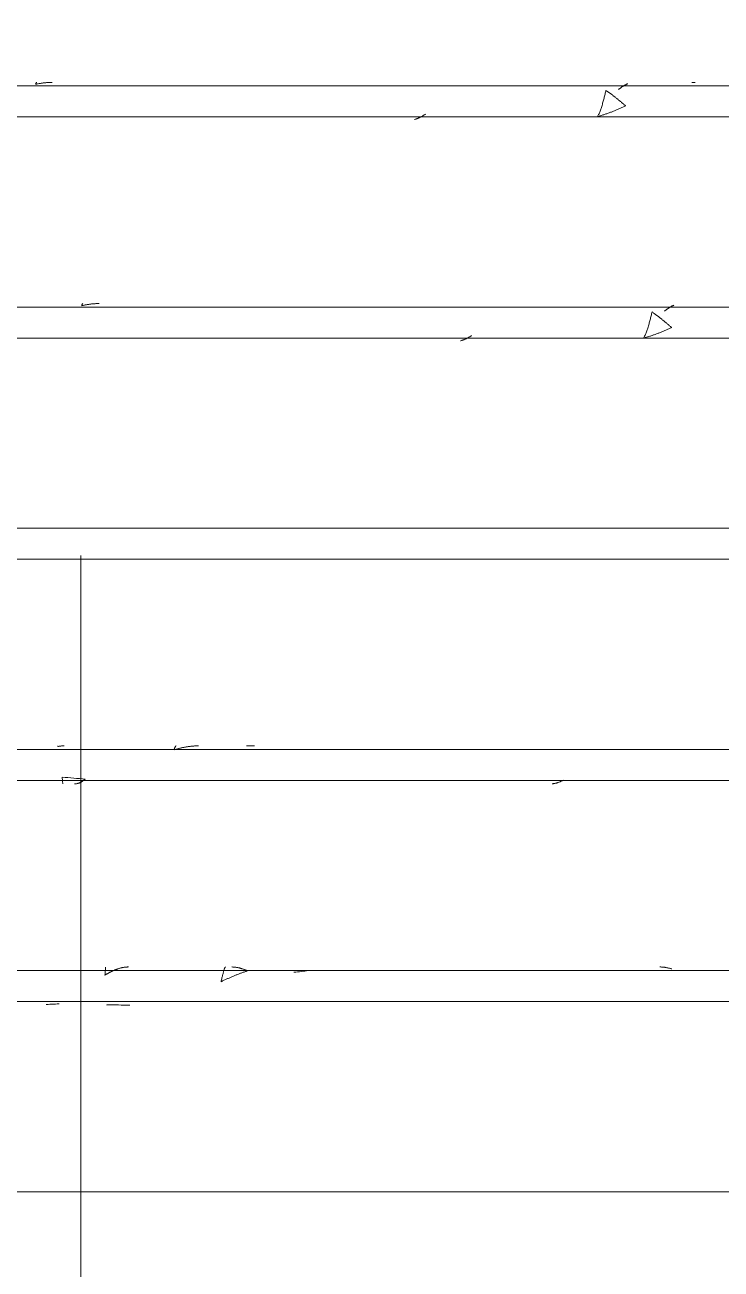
# Model space of a CAD drawing. Header units: millimetres. Extents: x -2100 to 124761, y -10432 to 93550.
# Drawn here: x 24914 to 25363, y -1050 to -246 of the extents above; entities that cross this region are included whole.
import ezdxf

# ---------------------------------------------------------------- set-up
doc = ezdxf.new("R2010")
doc.units = ezdxf.units.MM
doc.linetypes.add('Centre', pattern=[31.75, 6.35, -4.7625, 15.875, -4.7625])
for name, color, linetype, lineweight in [('NET CAT', 3, 'Continuous', 5), ('NET THAY 1', 41, 'Continuous', 5), ('TRUC', 225, 'Continuous', 5)]:
    doc.layers.add(name, color=color, linetype=linetype, lineweight=lineweight)

# ---------------------------------------------------------------- blocks, each defined once
blk = doc.blocks.new('FP_4-MẶT ĐỨNG TRỤC A-Q')
at = {"layer": 'NET THAY 1'}
for p, q in [((31483.97, -857.14), (22887.32, -857.14)), ((24965.57, -859.19), (24965.49, -860.14)), ((24965.82, -859.92), (24965.5, -860.12)), ((24965.63, -858.32), (24965.57, -859.19)), ((24965.69, -857.53), (24965.63, -858.32)), ((24965.73, -856.83), (24965.69, -857.53)), ((24965.77, -856.23), (24965.73, -856.83)), ((24965.81, -855.72), (24965.77, -856.23)), ((24965.83, -855.33), (24965.81, -855.72)), ((24966.14, -859.73), (24965.82, -859.92)), ((24965.86, -855.04), (24965.83, -855.33)), ((24965.88, -854.87), (24965.86, -855.04)), ((24966.47, -859.53), (24966.14, -859.73)), ((24966.79, -859.34), (24966.47, -859.53)), ((24967.11, -859.15), (24966.79, -859.34)), ((24967.43, -858.97), (24967.11, -859.15)), ((24967.76, -858.79), (24967.43, -858.97)), ((24968.08, -858.61), (24967.76, -858.79)), ((24968.4, -858.43), (24968.08, -858.61)), ((24968.72, -858.26), (24968.4, -858.43)), ((24969.04, -858.1), (24968.72, -858.26)), ((24969.36, -857.93), (24969.04, -858.1)), ((24969.68, -857.77), (24969.36, -857.93)), ((24970, -857.61), (24969.68, -857.77)), ((24970.32, -857.46), (24970, -857.61)), ((24970.63, -857.31), (24970.32, -857.46)), ((24970.95, -857.16), (24970.63, -857.31)), ((24971.27, -857.02), (24970.95, -857.16)), ((24971.59, -856.89), (24971.27, -857.02)), ((24971.9, -856.75), (24971.59, -856.89)), ((24972.22, -856.62), (24971.9, -856.75)), ((24972.54, -856.5), (24972.22, -856.62)), ((24972.85, -856.38), (24972.54, -856.5)), ((24973.17, -856.26), (24972.85, -856.38)), ((24973.48, -856.15), (24973.17, -856.26)), ((24973.8, -856.04), (24973.48, -856.15)), ((24974.11, -855.93), (24973.8, -856.04)), ((24974.43, -855.83), (24974.11, -855.93)), ((24974.74, -855.74), (24974.43, -855.83)), ((24975.06, -855.65), (24974.74, -855.74)), ((24975.37, -855.56), (24975.06, -855.65)), ((24975.69, -855.48), (24975.37, -855.56)), ((24976, -855.4), (24975.69, -855.48)), ((24976.31, -855.33), (24976, -855.4)), ((24976.63, -855.26), (24976.31, -855.33)), ((24976.94, -855.2), (24976.63, -855.26)), ((24977.25, -855.14), (24976.94, -855.2)), ((24977.56, -855.09), (24977.25, -855.14)), ((24977.88, -855.04), (24977.56, -855.09)), ((24978.19, -854.99), (24977.88, -855.04)), ((24978.5, -854.96), (24978.19, -854.99)), ((24978.81, -854.92), (24978.5, -854.96)), ((24979.13, -854.89), (24978.81, -854.92)), ((24979.44, -854.87), (24979.13, -854.89)), ((24979.75, -854.85), (24979.44, -854.87)), ((24980.06, -854.83), (24979.75, -854.85)), ((24980.38, -854.82), (24980.06, -854.83)), ((24980.69, -854.82), (24980.38, -854.82)), ((25041.56, -859.59), (25041.43, -860.12)), ((25041.69, -859.08), (25041.56, -859.59)), ((25041.81, -858.59), (25041.69, -859.08)), ((25041.93, -858.13), (25041.81, -858.59)), ((25042.05, -857.69), (25041.93, -858.13)), ((25042.17, -857.28), (25042.05, -857.69)), ((25042.29, -856.9), (25042.17, -857.28)), ((25042.4, -856.54), (25042.29, -856.9)), ((25042.51, -856.22), (25042.4, -856.54)), ((25042.62, -855.93), (25042.51, -856.22)), ((25042.72, -855.67), (25042.62, -855.93)), ((25042.83, -855.45), (25042.72, -855.67)), ((25042.93, -855.25), (25042.83, -855.45)), ((25043.03, -855.1), (25042.93, -855.25)), ((25043.13, -854.97), (25043.03, -855.1)), ((25043.23, -854.89), (25043.13, -854.97)), ((25043.33, -854.83), (25043.23, -854.89)), ((25047.62, -854.82), (25047.29, -854.82)), ((25047.95, -854.84), (25047.62, -854.82)), ((25048.29, -854.86), (25047.95, -854.84)), ((25048.62, -854.88), (25048.29, -854.86)), ((25048.95, -854.91), (25048.62, -854.88)), ((25049.28, -854.94), (25048.95, -854.91)), ((25049.62, -854.98), (25049.28, -854.94)), ((25049.95, -855.02), (25049.62, -854.98)), ((25050.19, -859.99), (25049.73, -860.18)), ((25050.28, -855.07), (25049.95, -855.02)), ((25050.65, -859.81), (25050.19, -859.99)), ((25050.61, -855.13), (25050.28, -855.07)), ((25050.94, -855.19), (25050.61, -855.13)), ((25051.11, -859.63), (25050.65, -859.81)), ((25051.27, -855.25), (25050.94, -855.19)), ((25051.57, -859.45), (25051.11, -859.63)), ((25051.6, -855.32), (25051.27, -855.25)), ((25052.03, -859.27), (25051.57, -859.45)), ((25051.94, -855.39), (25051.6, -855.32)), ((25052.27, -855.47), (25051.94, -855.39)), ((25052.49, -859.1), (25052.03, -859.27)), ((25052.6, -855.56), (25052.27, -855.47)), ((25052.95, -858.93), (25052.49, -859.1)), ((25052.93, -855.65), (25052.6, -855.56)), ((25053.26, -855.74), (25052.93, -855.65)), ((25053.41, -858.76), (25052.95, -858.93)), ((25053.59, -855.84), (25053.26, -855.74)), ((25053.87, -858.59), (25053.41, -858.76)), ((25053.92, -855.94), (25053.59, -855.84)), ((25054.33, -858.43), (25053.87, -858.59)), ((25054.25, -856.05), (25053.92, -855.94)), ((25054.58, -856.16), (25054.25, -856.05)), ((25054.78, -858.27), (25054.33, -858.43)), ((25054.9, -856.28), (25054.58, -856.16)), ((25055.24, -858.12), (25054.78, -858.27)), ((25055.23, -856.4), (25054.9, -856.28)), ((25055.56, -856.53), (25055.23, -856.4)), ((25055.7, -857.96), (25055.24, -858.12)), ((25055.89, -856.66), (25055.56, -856.53)), ((25056.16, -857.81), (25055.7, -857.96)), ((25056.22, -856.8), (25055.89, -856.66)), ((25056.61, -857.67), (25056.16, -857.81)), ((25056.54, -856.94), (25056.22, -856.8)), ((25056.87, -857.08), (25056.54, -856.94)), ((25057.07, -857.52), (25056.61, -857.67)), ((25057.2, -857.23), (25056.87, -857.08)), ((25057.52, -857.38), (25057.07, -857.52)), ((25057.52, -857.38), (25057.2, -857.23)), ((25088.62, -858.13), (25087.46, -858.26)), ((25089.79, -858), (25088.62, -858.13)), ((25090.95, -857.87), (25089.79, -858)), ((25092.11, -857.74), (25090.95, -857.87)), ((25093.27, -857.62), (25092.11, -857.74)), ((25094.43, -857.5), (25093.27, -857.62)), ((25095.59, -857.38), (25094.43, -857.5)), ((25323.93, -854.82), (25323.58, -854.82)), ((25324.28, -854.83), (25323.93, -854.82)), ((25324.62, -854.85), (25324.28, -854.83)), ((25324.97, -854.87), (25324.62, -854.85)), ((25325.32, -854.89), (25324.97, -854.87)), ((25325.67, -854.92), (25325.32, -854.89)), ((25326.02, -854.96), (25325.67, -854.92)), ((25326.37, -855), (25326.02, -854.96)), ((25326.72, -855.05), (25326.37, -855)), ((25327.07, -855.1), (25326.72, -855.05)), ((25327.41, -855.15), (25327.07, -855.1)), ((25327.76, -855.22), (25327.41, -855.15)), ((25328.11, -855.28), (25327.76, -855.22)), ((25328.46, -855.35), (25328.11, -855.28)), ((25328.81, -855.43), (25328.46, -855.35)), ((25329.15, -855.51), (25328.81, -855.43)), ((25329.5, -855.6), (25329.15, -855.51)), ((25329.85, -855.69), (25329.5, -855.6)), ((25330.19, -855.78), (25329.85, -855.69)), ((25330.54, -855.88), (25330.19, -855.78)), ((25330.89, -855.99), (25330.54, -855.88)), ((25331.23, -856.1), (25330.89, -855.99)), ((25040.56, -863.68), (25040.4, -864.32)), ((25040.87, -864.1), (25040.4, -864.32)), ((25040.71, -863.05), (25040.56, -863.68)), ((25040.86, -862.44), (25040.71, -863.05)), ((25041.01, -861.83), (25040.86, -862.44)), ((25041.34, -863.88), (25040.87, -864.1)), ((25041.15, -861.24), (25041.01, -861.83)), ((25041.29, -860.67), (25041.15, -861.24)), ((25041.43, -860.12), (25041.29, -860.67)), ((25041.81, -863.66), (25041.34, -863.88)), ((25042.28, -863.44), (25041.81, -863.66)), ((25042.75, -863.23), (25042.28, -863.44)), ((25043.22, -863.01), (25042.75, -863.23)), ((25043.68, -862.8), (25043.22, -863.01)), ((25044.15, -862.58), (25043.68, -862.8)), ((25044.62, -862.37), (25044.15, -862.58)), ((25045.08, -862.17), (25044.62, -862.37)), ((25045.55, -861.96), (25045.08, -862.17)), ((25046.02, -861.75), (25045.55, -861.96)), ((25046.48, -861.55), (25046.02, -861.75)), ((25046.95, -861.35), (25046.48, -861.55)), ((25047.41, -861.15), (25046.95, -861.35)), ((25047.87, -860.95), (25047.41, -861.15)), ((25048.34, -860.75), (25047.87, -860.95)), ((25048.8, -860.56), (25048.34, -860.75)), ((25049.26, -860.37), (25048.8, -860.56)), ((25049.73, -860.18), (25049.26, -860.37)), ((22887.32, -877.14), (31483.97, -877.14)), ((24928.75, -879), (24927.55, -879.05)), ((24929.95, -878.94), (24928.75, -879)), ((24931.15, -878.88), (24929.95, -878.94)), ((24932.35, -878.82), (24931.15, -878.88)), ((24933.55, -878.76), (24932.35, -878.82)), ((24934.75, -878.7), (24933.55, -878.76)), ((24935.96, -878.63), (24934.75, -878.7)), ((24968.61, -879.28), (24966.75, -879.24)), ((24966.75, -879.24), (24966.78, -879.37)), ((24966.78, -879.37), (24966.8, -879.45)), ((24970.47, -879.31), (24968.61, -879.28)), ((24972.33, -879.35), (24970.47, -879.31)), ((24974.19, -879.37), (24972.33, -879.35)), ((24976.05, -879.4), (24974.19, -879.37)), ((24977.91, -879.42), (24976.05, -879.4)), ((24979.77, -879.44), (24977.91, -879.42)), ((24981.63, -879.45), (24979.77, -879.44)), ((24981.44, -879.46), (24981.24, -879.47)), ((24981.63, -879.45), (24981.44, -879.46))]:
    blk.add_line(p, q, dxfattribs=at)
blk = doc.blocks.new('FP_5-MẶT ĐỨNG TRỤC A-Q')
at = {"layer": 'NET THAY 1'}
for p, q in [((31454.24, -714.29), (22887.32, -714.29)), ((24934.99, -712.18), (24934.97, -712.46)), ((24935.27, -712.39), (24934.97, -712.46)), ((24935.01, -712.01), (24934.99, -712.18)), ((24935.57, -712.33), (24935.27, -712.39)), ((24935.87, -712.28), (24935.57, -712.33)), ((24936.17, -712.23), (24935.87, -712.28)), ((24936.47, -712.18), (24936.17, -712.23)), ((24936.77, -712.14), (24936.47, -712.18)), ((24937.07, -712.1), (24936.77, -712.14)), ((24937.37, -712.07), (24937.07, -712.1)), ((24937.67, -712.04), (24937.37, -712.07)), ((24937.97, -712.01), (24937.67, -712.04)), ((24938.27, -711.99), (24937.97, -712.01)), ((24938.57, -711.98), (24938.27, -711.99)), ((24938.87, -711.97), (24938.57, -711.98)), ((24939.17, -711.96), (24938.87, -711.97)), ((25010.25, -714.18), (25010.14, -714.55)), ((25010.59, -714.41), (25010.14, -714.55)), ((25010.35, -713.83), (25010.25, -714.18)), ((25010.46, -713.51), (25010.35, -713.83)), ((25010.56, -713.22), (25010.46, -713.51)), ((25010.66, -712.96), (25010.56, -713.22)), ((25011.04, -714.28), (25010.59, -714.41)), ((25010.76, -712.73), (25010.66, -712.96)), ((25010.86, -712.53), (25010.76, -712.73)), ((25010.96, -712.35), (25010.86, -712.53)), ((25011.06, -712.21), (25010.96, -712.35)), ((25011.5, -714.15), (25011.04, -714.28)), ((25011.15, -712.1), (25011.06, -712.21)), ((25011.25, -712.02), (25011.15, -712.1)), ((25011.34, -711.97), (25011.25, -712.02)), ((25011.95, -714.02), (25011.5, -714.15)), ((25012.4, -713.9), (25011.95, -714.02)), ((25012.85, -713.78), (25012.4, -713.9)), ((25013.3, -713.66), (25012.85, -713.78)), ((25013.75, -713.55), (25013.3, -713.66)), ((25014.21, -713.44), (25013.75, -713.55)), ((25014.66, -713.33), (25014.21, -713.44)), ((25015.11, -713.23), (25014.66, -713.33)), ((25015.56, -713.13), (25015.11, -713.23)), ((25016.01, -713.04), (25015.56, -713.13)), ((25016.46, -712.95), (25016.01, -713.04)), ((25016.91, -712.86), (25016.46, -712.95)), ((25017.36, -712.78), (25016.91, -712.86)), ((25017.81, -712.7), (25017.36, -712.78)), ((25018.25, -712.62), (25017.81, -712.7)), ((25018.7, -712.55), (25018.25, -712.62)), ((25019.15, -712.48), (25018.7, -712.55)), ((25019.6, -712.42), (25019.15, -712.48)), ((25020.05, -712.36), (25019.6, -712.42)), ((25020.5, -712.31), (25020.05, -712.36)), ((25020.95, -712.25), (25020.5, -712.31)), ((25021.39, -712.21), (25020.95, -712.25)), ((25021.84, -712.16), (25021.39, -712.21)), ((25022.29, -712.12), (25021.84, -712.16)), ((25022.74, -712.09), (25022.29, -712.12)), ((25023.19, -712.06), (25022.74, -712.09)), ((25023.63, -712.03), (25023.19, -712.06)), ((25024.08, -712.01), (25023.63, -712.03)), ((25024.53, -711.99), (25024.08, -712.01)), ((25024.98, -711.98), (25024.53, -711.99)), ((25025.42, -711.97), (25024.98, -711.98)), ((25025.87, -711.96), (25025.42, -711.97)), ((25058.13, -711.99), (25056.84, -712)), ((25059.42, -711.97), (25058.13, -711.99)), ((25060.71, -711.96), (25059.42, -711.97)), ((25062, -711.96), (25060.71, -711.96)), ((22887.32, -734.29), (31454.24, -734.29)), ((24939.73, -732.37), (24937.86, -732.22)), ((24937.86, -732.22), (24937.93, -733.01)), ((24937.93, -733.01), (24938, -733.74)), ((24938, -733.74), (24938.06, -734.39)), ((24938.06, -734.39), (24938.11, -734.97)), ((24938.11, -734.97), (24938.16, -735.46)), ((24938.16, -735.46), (24938.2, -735.87)), ((24938.2, -735.87), (24938.24, -736.19)), ((24938.24, -736.19), (24938.27, -736.43)), ((24938.27, -736.43), (24938.3, -736.57)), ((24941.6, -732.53), (24939.73, -732.37)), ((24943.47, -732.68), (24941.6, -732.53)), ((24945.33, -732.83), (24943.47, -732.68)), ((24947.2, -732.97), (24945.33, -732.83)), ((24946.17, -736.6), (24945.91, -736.61)), ((24946.43, -736.58), (24946.17, -736.6)), ((24946.69, -736.55), (24946.43, -736.58)), ((24946.95, -736.51), (24946.69, -736.55)), ((24947.21, -736.46), (24946.95, -736.51)), ((24949.07, -733.12), (24947.2, -732.97)), ((24947.46, -736.4), (24947.21, -736.46)), ((24947.72, -736.34), (24947.46, -736.4)), ((24947.98, -736.27), (24947.72, -736.34)), ((24948.24, -736.19), (24947.98, -736.27)), ((24948.49, -736.1), (24948.24, -736.19)), ((24948.75, -736), (24948.49, -736.1)), ((24949.01, -735.9), (24948.75, -736)), ((24949.26, -735.78), (24949.01, -735.9)), ((24950.93, -733.26), (24949.07, -733.12)), ((24949.52, -735.66), (24949.26, -735.78)), ((24949.77, -735.53), (24949.52, -735.66)), ((24950.03, -735.39), (24949.77, -735.53)), ((24950.28, -735.25), (24950.03, -735.39)), ((24950.54, -735.1), (24950.28, -735.25)), ((24950.79, -734.94), (24950.54, -735.1)), ((24951.05, -734.77), (24950.79, -734.94)), ((24952.8, -733.4), (24950.93, -733.26)), ((24951.3, -734.59), (24951.05, -734.77)), ((24951.55, -734.41), (24951.3, -734.59)), ((24951.8, -734.22), (24951.55, -734.41)), ((24952.05, -734.03), (24951.8, -734.22)), ((24952.3, -733.82), (24952.05, -734.03)), ((24952.55, -733.61), (24952.3, -733.82)), ((24952.8, -733.4), (24952.55, -733.61)), ((25254.4, -736.47), (25254.09, -736.51)), ((25254.7, -736.43), (25254.4, -736.47)), ((25255.01, -736.38), (25254.7, -736.43)), ((25255.32, -736.33), (25255.01, -736.38)), ((25255.62, -736.27), (25255.32, -736.33)), ((25255.93, -736.21), (25255.62, -736.27)), ((25256.23, -736.14), (25255.93, -736.21)), ((25256.54, -736.06), (25256.23, -736.14)), ((25256.84, -735.98), (25256.54, -736.06)), ((25257.15, -735.9), (25256.84, -735.98)), ((25257.45, -735.8), (25257.15, -735.9)), ((25257.75, -735.71), (25257.45, -735.8)), ((25258.06, -735.61), (25257.75, -735.71)), ((25258.36, -735.5), (25258.06, -735.61)), ((25258.67, -735.39), (25258.36, -735.5)), ((25258.97, -735.27), (25258.67, -735.39)), ((25259.27, -735.15), (25258.97, -735.27)), ((25259.57, -735.03), (25259.27, -735.15)), ((25259.88, -734.89), (25259.57, -735.03)), ((25260.18, -734.76), (25259.88, -734.89)), ((25260.48, -734.62), (25260.18, -734.76)), ((25260.78, -734.47), (25260.48, -734.62)), ((25261.08, -734.32), (25260.78, -734.47)), ((25261.38, -734.17), (25261.08, -734.32))]:
    blk.add_line(p, q, dxfattribs=at)
blk = doc.blocks.new('FP_6-MẶT ĐỨNG TRỤC A-Q')
at = {"layer": 'NET THAY 1'}
for p, q in [((31424.51, -571.43), (22887.32, -571.43)), ((22887.32, -591.43), (31424.51, -591.43))]:
    blk.add_line(p, q, dxfattribs=at)
blk = doc.blocks.new('FP_7-MẶT ĐỨNG TRỤC A-Q')
at = {"layer": 'NET THAY 1'}
for p, q in [((31394.78, -428.57), (22887.32, -428.57)), ((24950.56, -427.36), (24950.46, -427.65)), ((24950.91, -427.55), (24950.46, -427.65)), ((24950.67, -427.1), (24950.56, -427.36)), ((24950.77, -426.88), (24950.67, -427.1)), ((24950.88, -426.68), (24950.77, -426.88)), ((24950.98, -426.53), (24950.88, -426.68)), ((24951.37, -427.45), (24950.91, -427.55)), ((24951.08, -426.4), (24950.98, -426.53)), ((24951.18, -426.31), (24951.08, -426.4)), ((24951.28, -426.26), (24951.18, -426.31)), ((24951.82, -427.35), (24951.37, -427.45)), ((24952.28, -427.26), (24951.82, -427.35)), ((24952.73, -427.17), (24952.28, -427.26)), ((24953.19, -427.08), (24952.73, -427.17)), ((24953.64, -427), (24953.19, -427.08)), ((24954.1, -426.93), (24953.64, -427)), ((24954.55, -426.85), (24954.1, -426.93)), ((24955.01, -426.78), (24954.55, -426.85)), ((24955.46, -426.72), (24955.01, -426.78)), ((24955.91, -426.66), (24955.46, -426.72)), ((24956.37, -426.6), (24955.91, -426.66)), ((24956.82, -426.55), (24956.37, -426.6)), ((24957.27, -426.5), (24956.82, -426.55)), ((24957.73, -426.45), (24957.27, -426.5)), ((24958.18, -426.41), (24957.73, -426.45)), ((24958.64, -426.38), (24958.18, -426.41)), ((24959.09, -426.35), (24958.64, -426.38)), ((24959.54, -426.32), (24959.09, -426.35)), ((24959.99, -426.3), (24959.54, -426.32)), ((24960.45, -426.28), (24959.99, -426.3)), ((24960.9, -426.26), (24960.45, -426.28)), ((24961.35, -426.25), (24960.9, -426.26)), ((24961.81, -426.25), (24961.35, -426.25)), ((25318.12, -433.49), (25317.97, -434.11)), ((25318.26, -432.88), (25318.12, -433.49)), ((25318.41, -432.29), (25318.26, -432.88)), ((25318.55, -431.72), (25318.41, -432.29)), ((25318.87, -431.93), (25318.55, -431.72)), ((25319.19, -432.15), (25318.87, -431.93)), ((25319.51, -432.37), (25319.19, -432.15)), ((25319.83, -432.59), (25319.51, -432.37)), ((25320.16, -432.82), (25319.83, -432.59)), ((25320.48, -433.05), (25320.16, -432.82)), ((25320.79, -433.28), (25320.48, -433.05)), ((25321.11, -433.51), (25320.79, -433.28)), ((25321.43, -433.74), (25321.11, -433.51)), ((25321.75, -433.98), (25321.43, -433.74)), ((25322.07, -434.22), (25321.75, -433.98)), ((25326.86, -430.98), (25326.6, -431.19)), ((25327.11, -430.78), (25326.86, -430.98)), ((25327.37, -430.58), (25327.11, -430.78)), ((25327.62, -430.38), (25327.37, -430.58)), ((25327.88, -430.18), (25327.62, -430.38)), ((25328.13, -429.99), (25327.88, -430.18)), ((25328.38, -429.81), (25328.13, -429.99)), ((25328.64, -429.63), (25328.38, -429.81)), ((25328.89, -429.45), (25328.64, -429.63)), ((25329.14, -429.27), (25328.89, -429.45)), ((25329.39, -429.1), (25329.14, -429.27)), ((25329.64, -428.94), (25329.39, -429.1)), ((25329.89, -428.78), (25329.64, -428.94)), ((25330.14, -428.62), (25329.89, -428.78)), ((25330.39, -428.47), (25330.14, -428.62)), ((25330.64, -428.32), (25330.39, -428.47)), ((25330.89, -428.18), (25330.64, -428.32)), ((25331.14, -428.04), (25330.89, -428.18)), ((25331.39, -427.9), (25331.14, -428.04)), ((25331.64, -427.77), (25331.39, -427.9)), ((25331.88, -427.65), (25331.64, -427.77)), ((25332.13, -427.53), (25331.88, -427.65)), ((25332.38, -427.42), (25332.13, -427.53)), ((25332.62, -427.31), (25332.38, -427.42)), ((25316.02, -441.42), (25315.81, -442.07)), ((25316.21, -440.76), (25316.02, -441.42)), ((25316.41, -440.09), (25316.21, -440.76)), ((25316.6, -439.42), (25316.41, -440.09)), ((25316.79, -438.74), (25316.6, -439.42)), ((25316.97, -438.07), (25316.79, -438.74)), ((25317.14, -437.39), (25316.97, -438.07)), ((25317.32, -436.72), (25317.14, -437.39)), ((25317.49, -436.06), (25317.32, -436.72)), ((25317.65, -435.4), (25317.49, -436.06)), ((25317.81, -434.75), (25317.65, -435.4)), ((25317.97, -434.11), (25317.81, -434.75)), ((25322.38, -434.46), (25322.07, -434.22)), ((25322.7, -434.7), (25322.38, -434.46)), ((25323.01, -434.95), (25322.7, -434.7)), ((25323.33, -435.19), (25323.01, -434.95)), ((25323.64, -435.44), (25323.33, -435.19)), ((25323.96, -435.69), (25323.64, -435.44)), ((25324.27, -435.94), (25323.96, -435.69)), ((25324.58, -436.19), (25324.27, -435.94)), ((25324.89, -436.44), (25324.58, -436.19)), ((25325.2, -436.69), (25324.89, -436.44)), ((25325.51, -436.95), (25325.2, -436.69)), ((25325.82, -437.2), (25325.51, -436.95)), ((25326.13, -437.46), (25325.82, -437.2)), ((25326.44, -437.71), (25326.13, -437.46)), ((25326.75, -437.97), (25326.44, -437.71)), ((25327.06, -438.22), (25326.75, -437.97)), ((25327.36, -438.48), (25327.06, -438.22)), ((25327.67, -438.74), (25327.36, -438.48)), ((25327.97, -438.99), (25327.67, -438.74)), ((25328.28, -439.25), (25327.97, -438.99)), ((25328.58, -439.5), (25328.28, -439.25)), ((25328.89, -439.76), (25328.58, -439.5)), ((25329.19, -440.01), (25328.89, -439.76)), ((25329.49, -440.27), (25329.19, -440.01)), ((25329.79, -440.52), (25329.49, -440.27)), ((25330.09, -440.77), (25329.79, -440.52)), ((25330.39, -441.03), (25330.09, -440.77)), ((25330.81, -441.99), (25330.32, -442.21)), ((25330.69, -441.28), (25330.39, -441.03)), ((25330.99, -441.53), (25330.69, -441.28)), ((25331.29, -441.77), (25330.81, -441.99)), ((25331.29, -441.77), (25330.99, -441.53)), ((22887.32, -448.57), (31394.78, -448.57)), ((25195.8, -450.06), (25195.49, -450.15)), ((25196.1, -449.96), (25195.8, -450.06)), ((25196.4, -449.86), (25196.1, -449.96)), ((25196.71, -449.75), (25196.4, -449.86)), ((25197.01, -449.64), (25196.71, -449.75)), ((25197.31, -449.52), (25197.01, -449.64)), ((25197.62, -449.39), (25197.31, -449.52)), ((25197.92, -449.27), (25197.62, -449.39)), ((25198.22, -449.13), (25197.92, -449.27)), ((25198.52, -449), (25198.22, -449.13)), ((25198.82, -448.85), (25198.52, -449)), ((25199.12, -448.71), (25198.82, -448.85)), ((25199.42, -448.55), (25199.12, -448.71)), ((25199.72, -448.4), (25199.42, -448.55)), ((25200.02, -448.24), (25199.72, -448.4)), ((25200.32, -448.07), (25200.02, -448.24)), ((25200.62, -447.9), (25200.32, -448.07)), ((25200.92, -447.73), (25200.62, -447.9)), ((25201.22, -447.55), (25200.92, -447.73)), ((25201.52, -447.37), (25201.22, -447.55)), ((25201.81, -447.19), (25201.52, -447.37)), ((25202.11, -447), (25201.81, -447.19)), ((25313.32, -448.16), (25313.07, -448.57)), ((25313.57, -448.43), (25313.07, -448.57)), ((25313.56, -447.72), (25313.32, -448.16)), ((25313.8, -447.25), (25313.56, -447.72)), ((25314.07, -448.29), (25313.57, -448.43)), ((25314.04, -446.76), (25313.8, -447.25)), ((25314.28, -446.24), (25314.04, -446.76)), ((25314.57, -448.15), (25314.07, -448.29)), ((25314.51, -445.7), (25314.28, -446.24)), ((25314.73, -445.14), (25314.51, -445.7)), ((25315.07, -448.01), (25314.57, -448.15)), ((25314.96, -444.56), (25314.73, -445.14)), ((25315.18, -443.96), (25314.96, -444.56)), ((25315.57, -447.86), (25315.07, -448.01)), ((25315.39, -443.34), (25315.18, -443.96)), ((25315.61, -442.71), (25315.39, -443.34)), ((25316.06, -447.71), (25315.57, -447.86)), ((25315.81, -442.07), (25315.61, -442.71)), ((25316.56, -447.55), (25316.06, -447.71)), ((25317.06, -447.4), (25316.56, -447.55)), ((25317.55, -447.24), (25317.06, -447.4)), ((25318.05, -447.07), (25317.55, -447.24)), ((25318.55, -446.91), (25318.05, -447.07)), ((25319.04, -446.74), (25318.55, -446.91)), ((25319.54, -446.57), (25319.04, -446.74)), ((25320.03, -446.39), (25319.54, -446.57)), ((25320.52, -446.22), (25320.03, -446.39)), ((25321.02, -446.04), (25320.52, -446.22)), ((25321.51, -445.85), (25321.02, -446.04)), ((25322, -445.67), (25321.51, -445.85)), ((25322.5, -445.48), (25322, -445.67)), ((25322.99, -445.29), (25322.5, -445.48)), ((25323.48, -445.1), (25322.99, -445.29)), ((25323.97, -444.91), (25323.48, -445.1)), ((25324.46, -444.71), (25323.97, -444.91)), ((25324.95, -444.51), (25324.46, -444.71)), ((25325.44, -444.31), (25324.95, -444.51)), ((25325.93, -444.11), (25325.44, -444.31)), ((25326.42, -443.9), (25325.93, -444.11)), ((25326.91, -443.7), (25326.42, -443.9)), ((25327.4, -443.49), (25326.91, -443.7)), ((25327.89, -443.28), (25327.4, -443.49)), ((25328.38, -443.07), (25327.89, -443.28)), ((25328.86, -442.86), (25328.38, -443.07)), ((25329.35, -442.64), (25328.86, -442.86)), ((25329.83, -442.43), (25329.35, -442.64)), ((25330.32, -442.21), (25329.83, -442.43)), ((25195.19, -450.24), (25194.88, -450.32)), ((25195.49, -450.15), (25195.19, -450.24))]:
    blk.add_line(p, q, dxfattribs=at)
blk = doc.blocks.new('FP_8-MẶT ĐỨNG TRỤC A-Q')
at = {"layer": 'NET THAY 1'}
for p, q in [((31365.06, -285.71), (22887.32, -285.71)), ((24920.79, -284.38), (24920.69, -284.64)), ((24921.13, -284.55), (24920.69, -284.64)), ((24920.89, -284.15), (24920.79, -284.38)), ((24920.99, -283.95), (24920.89, -284.15)), ((24921.08, -283.78), (24920.99, -283.95)), ((24921.18, -283.64), (24921.08, -283.78)), ((24921.58, -284.45), (24921.13, -284.55)), ((24921.28, -283.53), (24921.18, -283.64)), ((24921.37, -283.45), (24921.28, -283.53)), ((24921.47, -283.4), (24921.37, -283.45)), ((24922.03, -284.36), (24921.58, -284.45)), ((24922.48, -284.28), (24922.03, -284.36)), ((24922.92, -284.2), (24922.48, -284.28)), ((24923.37, -284.12), (24922.92, -284.2)), ((24923.81, -284.04), (24923.37, -284.12)), ((24924.26, -283.97), (24923.81, -284.04)), ((24924.71, -283.91), (24924.26, -283.97)), ((24925.15, -283.84), (24924.71, -283.91)), ((24925.6, -283.78), (24925.15, -283.84)), ((24926.04, -283.73), (24925.6, -283.78)), ((24926.49, -283.68), (24926.04, -283.73)), ((24926.93, -283.63), (24926.49, -283.68)), ((24927.38, -283.59), (24926.93, -283.63)), ((24927.82, -283.55), (24927.38, -283.59)), ((24928.27, -283.52), (24927.82, -283.55)), ((24928.71, -283.49), (24928.27, -283.52)), ((24929.16, -283.46), (24928.71, -283.49)), ((24929.6, -283.44), (24929.16, -283.46)), ((24930.05, -283.42), (24929.6, -283.44)), ((24930.49, -283.4), (24930.05, -283.42)), ((24930.94, -283.39), (24930.49, -283.4)), ((24931.38, -283.39), (24930.94, -283.39)), ((25288.66, -289.15), (25288.51, -289.73)), ((25288.79, -288.59), (25288.66, -289.15)), ((25289.12, -288.8), (25288.79, -288.59)), ((25289.44, -289.01), (25289.12, -288.8)), ((25289.76, -289.23), (25289.44, -289.01)), ((25290.08, -289.45), (25289.76, -289.23)), ((25297.1, -287.86), (25296.84, -288.07)), ((25297.35, -287.66), (25297.1, -287.86)), ((25297.61, -287.47), (25297.35, -287.66)), ((25297.86, -287.27), (25297.61, -287.47)), ((25298.12, -287.08), (25297.86, -287.27)), ((25298.37, -286.9), (25298.12, -287.08)), ((25298.62, -286.72), (25298.37, -286.9)), ((25298.87, -286.54), (25298.62, -286.72)), ((25299.13, -286.37), (25298.87, -286.54)), ((25299.38, -286.2), (25299.13, -286.37)), ((25299.63, -286.03), (25299.38, -286.2)), ((25299.88, -285.87), (25299.63, -286.03)), ((25300.13, -285.72), (25299.88, -285.87)), ((25300.38, -285.57), (25300.13, -285.72)), ((25300.63, -285.42), (25300.38, -285.57)), ((25300.88, -285.28), (25300.63, -285.42)), ((25301.12, -285.14), (25300.88, -285.28)), ((25301.37, -285.01), (25301.12, -285.14)), ((25301.62, -284.88), (25301.37, -285.01)), ((25301.87, -284.76), (25301.62, -284.88)), ((25302.12, -284.64), (25301.87, -284.76)), ((25302.36, -284.53), (25302.12, -284.64)), ((25302.61, -284.42), (25302.36, -284.53)), ((25302.86, -284.32), (25302.61, -284.42)), ((25344.59, -283.39), (25344.27, -283.39)), ((25344.91, -283.41), (25344.59, -283.39)), ((25345.23, -283.42), (25344.91, -283.41)), ((25345.55, -283.44), (25345.23, -283.42)), ((25345.86, -283.46), (25345.55, -283.44)), ((25346.18, -283.49), (25345.86, -283.46)), ((25346.5, -283.52), (25346.18, -283.49)), ((25286.68, -296.9), (25286.49, -297.57)), ((25286.87, -296.23), (25286.68, -296.9)), ((25287.05, -295.55), (25286.87, -296.23)), ((25287.23, -294.87), (25287.05, -295.55)), ((25287.41, -294.2), (25287.23, -294.87)), ((25287.58, -293.53), (25287.41, -294.2)), ((25287.75, -292.87), (25287.58, -293.53)), ((25287.91, -292.22), (25287.75, -292.87)), ((25288.06, -291.58), (25287.91, -292.22)), ((25288.22, -290.95), (25288.06, -291.58)), ((25288.37, -290.33), (25288.22, -290.95)), ((25288.51, -289.73), (25288.37, -290.33)), ((25290.4, -289.67), (25290.08, -289.45)), ((25290.72, -289.89), (25290.4, -289.67)), ((25291.05, -290.12), (25290.72, -289.89)), ((25291.36, -290.35), (25291.05, -290.12)), ((25291.68, -290.58), (25291.36, -290.35)), ((25292, -290.81), (25291.68, -290.58)), ((25292.32, -291.05), (25292, -290.81)), ((25292.64, -291.29), (25292.32, -291.05)), ((25292.95, -291.53), (25292.64, -291.29)), ((25293.27, -291.77), (25292.95, -291.53)), ((25293.58, -292.02), (25293.27, -291.77)), ((25293.9, -292.26), (25293.58, -292.02)), ((25294.21, -292.51), (25293.9, -292.26)), ((25294.53, -292.76), (25294.21, -292.51)), ((25294.84, -293), (25294.53, -292.76)), ((25295.15, -293.25), (25294.84, -293)), ((25295.46, -293.51), (25295.15, -293.25)), ((25295.78, -293.76), (25295.46, -293.51)), ((25296.09, -294.01), (25295.78, -293.76)), ((25296.4, -294.27), (25296.09, -294.01)), ((25296.71, -294.52), (25296.4, -294.27)), ((25297.01, -294.78), (25296.71, -294.52)), ((25297.32, -295.03), (25297.01, -294.78)), ((25297.63, -295.29), (25297.32, -295.03)), ((25297.94, -295.54), (25297.63, -295.29)), ((25298.24, -295.8), (25297.94, -295.54)), ((25298.55, -296.06), (25298.24, -295.8)), ((25298.85, -296.31), (25298.55, -296.06)), ((25299.16, -296.57), (25298.85, -296.31)), ((25299.46, -296.82), (25299.16, -296.57)), ((25299.76, -297.08), (25299.46, -296.82)), ((25300.07, -297.33), (25299.76, -297.08)), ((25300.37, -297.59), (25300.07, -297.33)), ((25170.02, -305.34), (25169.72, -305.5)), ((25170.32, -305.17), (25170.02, -305.34)), ((25170.62, -305), (25170.32, -305.17)), ((25170.92, -304.82), (25170.62, -305)), ((25171.22, -304.65), (25170.92, -304.82)), ((25171.52, -304.46), (25171.22, -304.65)), ((25171.81, -304.28), (25171.52, -304.46)), ((25172.11, -304.09), (25171.81, -304.28)), ((25172.41, -303.89), (25172.11, -304.09)), ((25283.62, -305.09), (25283.37, -305.51)), ((25283.87, -305.37), (25283.37, -305.51)), ((25283.86, -304.63), (25283.62, -305.09)), ((25284.1, -304.15), (25283.86, -304.63)), ((25284.37, -305.23), (25283.87, -305.37)), ((25284.34, -303.65), (25284.1, -304.15)), ((25284.57, -303.12), (25284.34, -303.65)), ((25284.87, -305.08), (25284.37, -305.23)), ((25284.8, -302.57), (25284.57, -303.12)), ((25285.02, -302), (25284.8, -302.57)), ((25285.37, -304.93), (25284.87, -305.08)), ((25285.24, -301.41), (25285.02, -302)), ((25285.46, -300.8), (25285.24, -301.41)), ((25285.86, -304.78), (25285.37, -304.93)), ((25285.68, -300.18), (25285.46, -300.8)), ((25285.89, -299.54), (25285.68, -300.18)), ((25286.36, -304.62), (25285.86, -304.78)), ((25286.09, -298.89), (25285.89, -299.54)), ((25286.29, -298.24), (25286.09, -298.89)), ((25286.49, -297.57), (25286.29, -298.24)), ((25286.86, -304.46), (25286.36, -304.62)), ((25287.35, -304.3), (25286.86, -304.46)), ((25287.85, -304.14), (25287.35, -304.3)), ((25288.34, -303.97), (25287.85, -304.14)), ((25288.84, -303.8), (25288.34, -303.97)), ((25289.33, -303.63), (25288.84, -303.8)), ((25289.83, -303.45), (25289.33, -303.63)), ((25290.32, -303.27), (25289.83, -303.45)), ((25290.82, -303.09), (25290.32, -303.27)), ((25291.31, -302.91), (25290.82, -303.09)), ((25291.8, -302.72), (25291.31, -302.91)), ((25292.3, -302.53), (25291.8, -302.72)), ((25292.79, -302.34), (25292.3, -302.53)), ((25293.28, -302.15), (25292.79, -302.34)), ((25293.77, -301.96), (25293.28, -302.15)), ((25294.26, -301.76), (25293.77, -301.96)), ((25294.75, -301.56), (25294.26, -301.76)), ((25295.24, -301.36), (25294.75, -301.56)), ((25295.73, -301.16), (25295.24, -301.36)), ((25296.22, -300.95), (25295.73, -301.16)), ((25296.71, -300.74), (25296.22, -300.95)), ((25297.2, -300.53), (25296.71, -300.74)), ((25297.68, -300.32), (25297.2, -300.53)), ((25298.17, -300.11), (25297.68, -300.32)), ((25298.66, -299.9), (25298.17, -300.11)), ((25299.14, -299.68), (25298.66, -299.9)), ((25299.63, -299.47), (25299.14, -299.68)), ((25300.11, -299.25), (25299.63, -299.47)), ((25300.6, -299.03), (25300.11, -299.25)), ((25300.67, -297.84), (25300.37, -297.59)), ((25301.08, -298.81), (25300.6, -299.03)), ((25300.97, -298.09), (25300.67, -297.84)), ((25301.27, -298.34), (25300.97, -298.09)), ((25301.57, -298.59), (25301.08, -298.81)), ((25301.57, -298.59), (25301.27, -298.34)), ((22887.32, -305.71), (31365.06, -305.71)), ((25165.49, -307.27), (25165.19, -307.36)), ((25165.8, -307.17), (25165.49, -307.27)), ((25166.1, -307.07), (25165.8, -307.17)), ((25166.4, -306.97), (25166.1, -307.07)), ((25166.71, -306.86), (25166.4, -306.97)), ((25167.01, -306.75), (25166.71, -306.86)), ((25167.31, -306.63), (25167.01, -306.75)), ((25167.62, -306.5), (25167.31, -306.63)), ((25167.92, -306.37), (25167.62, -306.5)), ((25168.22, -306.24), (25167.92, -306.37)), ((25168.52, -306.1), (25168.22, -306.24)), ((25168.82, -305.96), (25168.52, -306.1)), ((25169.12, -305.81), (25168.82, -305.96)), ((25169.42, -305.65), (25169.12, -305.81)), ((25169.72, -305.5), (25169.42, -305.65))]:
    blk.add_line(p, q, dxfattribs=at)

msp = doc.modelspace()

# ---------------------------------------------------------------- linework, layer by layer
at = {"layer": 'NET CAT'}
msp.add_lwpolyline([(44599.94, -1000), (-2000.06, -1000)], dxfattribs=at)
at = {"layer": 'TRUC', "linetype": 'Centre', "ltscale": 75}
msp.add_line((24949.94, -5827.82), (24949.94, 93540.4), dxfattribs=at)

# ---------------------------------------------------------------- block references
at = {"layer": 'NET THAY 1'}
for name in ['FP_8-MẶT ĐỨNG TRỤC A-Q', 'FP_7-MẶT ĐỨNG TRỤC A-Q', 'FP_6-MẶT ĐỨNG TRỤC A-Q', 'FP_5-MẶT ĐỨNG TRỤC A-Q', 'FP_4-MẶT ĐỨNG TRỤC A-Q']:
    msp.add_blockref(name, (0, 0), dxfattribs=at)

doc.saveas('drawing.dxf')
